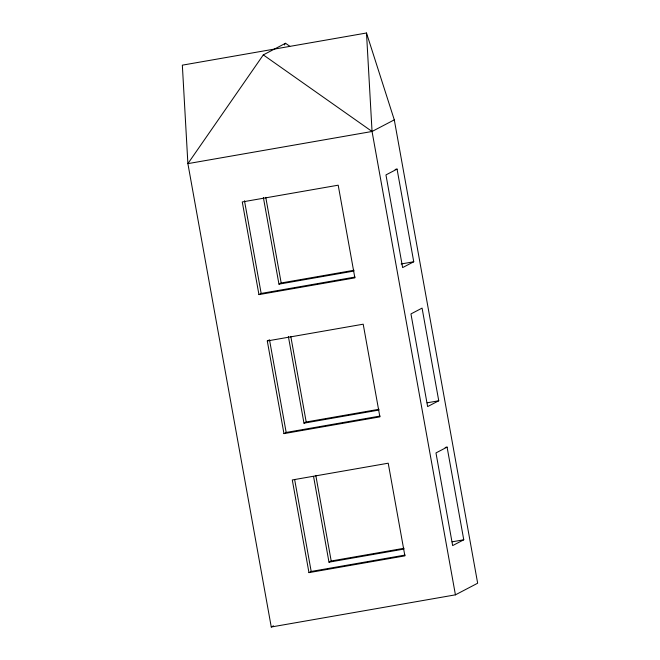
<?xml version="1.0" encoding="UTF-8"?>
<svg xmlns="http://www.w3.org/2000/svg" width="660" height="660" viewBox="0 0 660 660"><rect width="100%" height="100%" fill="white"/><g stroke="black" fill="none" stroke-linecap="round" stroke-linejoin="round"><path stroke-width="0.99" d="M289.757 46.233L285.541 43.271L263.299 54.896L187.894 163.639L271.26 627L455.425 594.841L477.659 583.217L394.292 119.856L366.498 33L182.341 65.159L187.894 163.639L372.05 131.48L394.292 119.856M284.369 44.954L285.541 43.271M397.064 169.1L385.951 174.916L402.625 267.589L413.746 261.772L397.064 169.1L395.134 169.438M258.943 294.608L354.874 277.86L338.2 185.188L242.269 201.935L258.943 294.608L261.17 293.444L355.08 277.051M263.373 197.521L278.957 284.147L281.185 282.983L354.04 270.262M267.284 340.948L363.206 324.192L379.888 416.864L283.957 433.62L267.284 340.948L268.76 340.172M283.957 433.62L286.176 432.457L380.086 416.056M288.387 336.526L303.971 423.159L306.199 421.996L379.046 409.274M438.752 400.777L427.63 406.593L410.957 313.921L422.078 308.104L438.752 400.777L427.119 402.814M447.092 447.117L435.971 452.925L452.644 545.597L463.765 539.789L447.092 447.117L445.154 447.455M308.962 572.624L404.893 555.868L388.22 463.204L292.289 479.952L308.962 572.624L311.19 571.461L405.1 555.06M313.574 476.545L328.985 562.163L331.204 561L404.06 548.279M271.26 627L273.488 625.837M278.957 284.147L353.834 271.07M401.14 263.975L413.746 261.772M303.971 423.159L378.848 410.083M328.985 562.163L403.862 549.087M452.133 541.819L463.765 539.789M263.299 54.896L372.05 131.48L455.425 594.841M265.774 197.365L281.185 282.983M290.788 336.369L306.199 421.996M315.802 475.382L331.204 561M244.489 200.78L261.17 293.444M269.503 339.784L286.176 432.457M294.698 479.795L311.19 571.461M366.498 33L372.05 131.48"/></g></svg>
